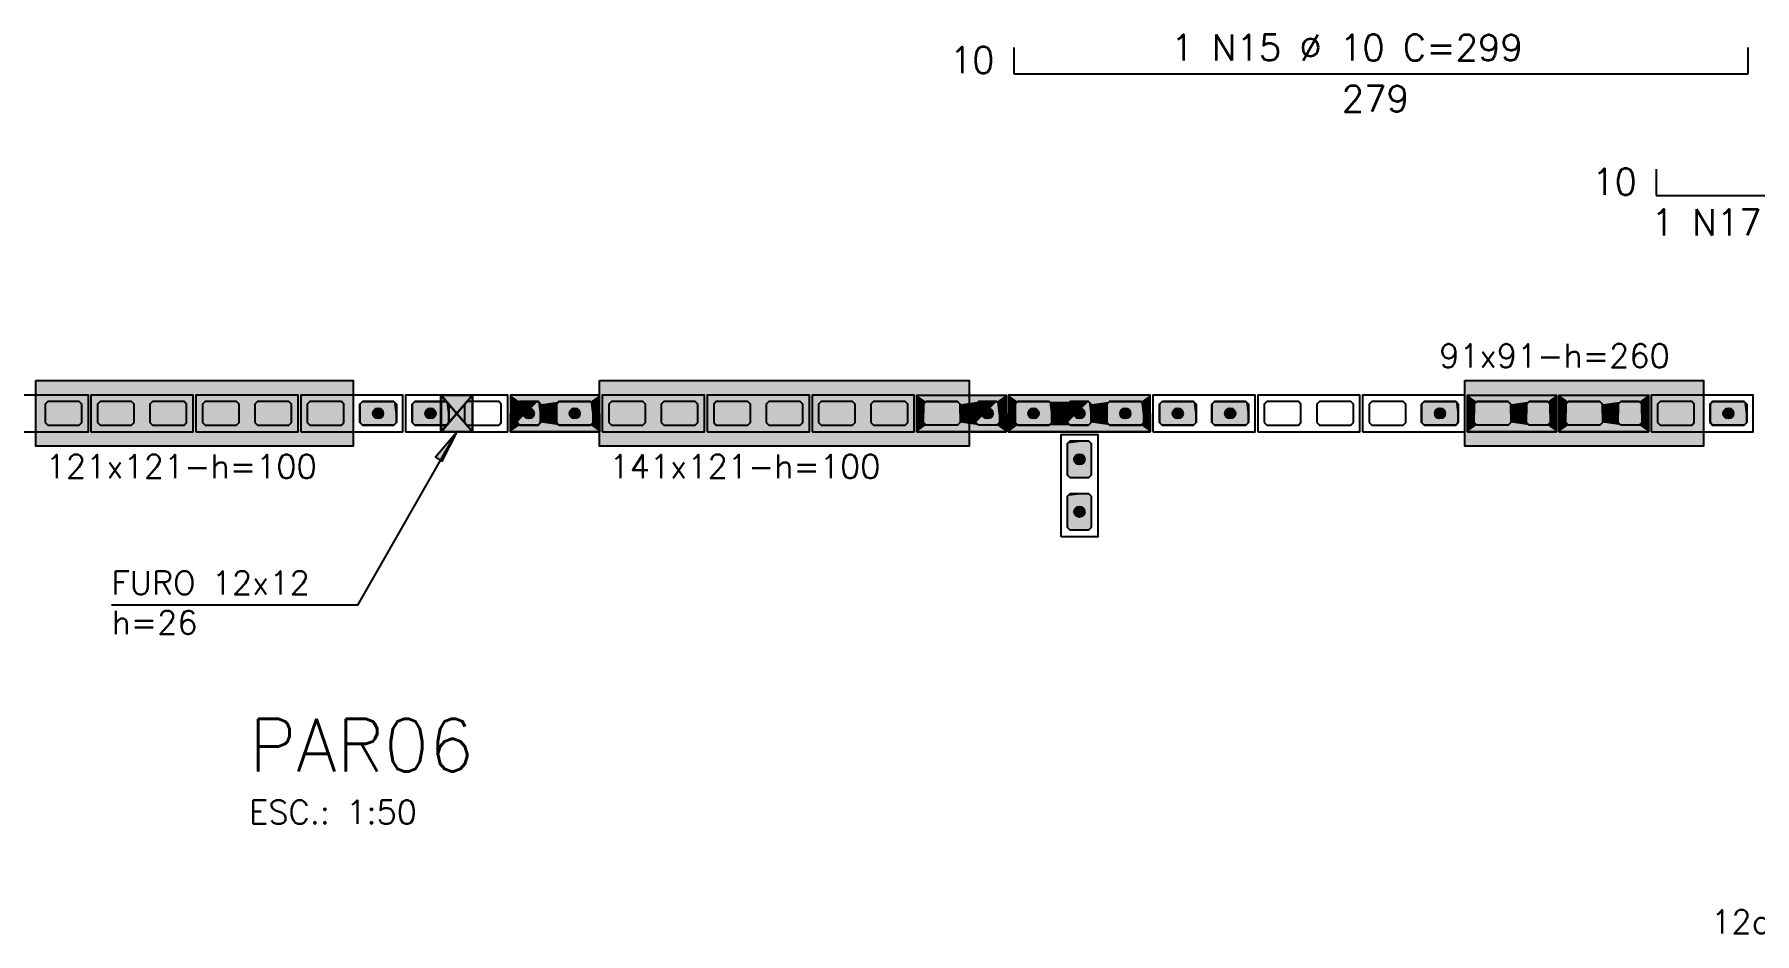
# Model space of a CAD drawing. Extents: x -2 to 121, y -2 to 61.
# Drawn here: x 31.19 to 44.31, y 36.16 to 43.02 of the extents above; entities that cross this region are included whole.
import ezdxf

# ---------------------------------------------------------------- set-up
doc = ezdxf.new("R2010")
doc.units = 0
doc.header["$MEASUREMENT"] = 0
for name, color, linetype in [('PENA_01', 1, 'CONTINUOUS'), ('PENA_02', 2, 'CONTINUOUS'), ('PENA_03', 3, 'CONTINUOUS'), ('PENA_05', 5, 'CONTINUOUS'), ('PENA_06', 6, 'CONTINUOUS'), ('PENA_09', 254, 'CONTINUOUS'), ('PENA_11', 252, 'CONTINUOUS'), ('PENA_19', 240, 'CONTINUOUS'), ('PENA_21', 100, 'CONTINUOUS'), ('PENA_23', 50, 'CONTINUOUS')]:
    doc.layers.add(name, color=color, linetype=linetype)
doc.styles.get("Standard").update_dxf_attribs({"font": 'ROMANS.SHX'})

msp = doc.modelspace()

# ---------------------------------------------------------------- linework, layer by layer
at = {"layer": 'PENA_01', "linetype": 'Continuous'}
for points in [[(31.273315, 40.058164), (31.293315, 40.038164), (31.533315, 40.038164), (31.553315, 40.058164), (31.553315, 40.198164), (31.533315, 40.218164), (31.293315, 40.218164), (31.273315, 40.198164), (31.273315, 40.058164)], [(31.673315, 40.058164), (31.693315, 40.038164), (31.933315, 40.038164), (31.953315, 40.058164), (31.953315, 40.198164), (31.933315, 40.218164), (31.693315, 40.218164), (31.673315, 40.198164), (31.673315, 40.058164)], [(32.073315, 40.058164), (32.093315, 40.038164), (32.333315, 40.038164), (32.353315, 40.058164), (32.353315, 40.198164), (32.333315, 40.218164), (32.093315, 40.218164), (32.073315, 40.198164), (32.073315, 40.058164)], [(32.473315, 40.058164), (32.493315, 40.038164), (32.733315, 40.038164), (32.753315, 40.058164), (32.753315, 40.198164), (32.733315, 40.218164), (32.493315, 40.218164), (32.473315, 40.198164), (32.473315, 40.058164)], [(32.873315, 40.058164), (32.893315, 40.038164), (33.133315, 40.038164), (33.153315, 40.058164), (33.153315, 40.198164), (33.133315, 40.218164), (32.893315, 40.218164), (32.873315, 40.198164), (32.873315, 40.058164)], [(33.273315, 40.058164), (33.293315, 40.038164), (33.533315, 40.038164), (33.553315, 40.058164), (33.553315, 40.198164), (33.533315, 40.218164), (33.293315, 40.218164), (33.273315, 40.198164), (33.273315, 40.058164)], [(33.673315, 40.058164), (33.693315, 40.038164), (33.933315, 40.038164), (33.953315, 40.058164), (33.953315, 40.198164), (33.933315, 40.218164), (33.693315, 40.218164), (33.673315, 40.198164), (33.673315, 40.058164)], [(34.073315, 40.058164), (34.093315, 40.038164), (34.333315, 40.038164), (34.353315, 40.058164), (34.353315, 40.198164), (34.333315, 40.218164), (34.093315, 40.218164), (34.073315, 40.198164), (34.073315, 40.058164)], [(34.473315, 40.058164), (34.493315, 40.038164), (34.733315, 40.038164), (34.753315, 40.058164), (34.753315, 40.198164), (34.733315, 40.218164), (34.493315, 40.218164), (34.473315, 40.198164), (34.473315, 40.058164)], [(34.893315, 40.038164), (35.033315, 40.038164), (35.053315, 40.058164), (35.053315, 40.198164), (35.033315, 40.218164), (34.893315, 40.218164), (34.873315, 40.198164), (34.873315, 40.058164), (34.893315, 40.038164)], [(35.193315, 40.038164), (35.433315, 40.038164), (35.453315, 40.058164), (35.453315, 40.198164), (35.433315, 40.218164), (35.193315, 40.218164), (35.173315, 40.198164), (35.173315, 40.058164), (35.193315, 40.038164)], [(35.573315, 40.058164), (35.593315, 40.038164), (35.833315, 40.038164), (35.853315, 40.058164), (35.853315, 40.198164), (35.833315, 40.218164), (35.593315, 40.218164), (35.573315, 40.198164), (35.573315, 40.058164)], [(35.973315, 40.058164), (35.993315, 40.038164), (36.233315, 40.038164), (36.253315, 40.058164), (36.253315, 40.198164), (36.233315, 40.218164), (35.993315, 40.218164), (35.973315, 40.198164), (35.973315, 40.058164)], [(36.373315, 40.058164), (36.393315, 40.038164), (36.633315, 40.038164), (36.653315, 40.058164), (36.653315, 40.198164), (36.633315, 40.218164), (36.393315, 40.218164), (36.373315, 40.198164), (36.373315, 40.058164)], [(36.773315, 40.058164), (36.793315, 40.038164), (37.033315, 40.038164), (37.053315, 40.058164), (37.053315, 40.198164), (37.033315, 40.218164), (36.793315, 40.218164), (36.773315, 40.198164), (36.773315, 40.058164)], [(37.173315, 40.058164), (37.193315, 40.038164), (37.433315, 40.038164), (37.453315, 40.058164), (37.453315, 40.198164), (37.433315, 40.218164), (37.193315, 40.218164), (37.173315, 40.198164), (37.173315, 40.058164)], [(37.573315, 40.058164), (37.593315, 40.038164), (37.833315, 40.038164), (37.853315, 40.058164), (37.853315, 40.198164), (37.833315, 40.218164), (37.593315, 40.218164), (37.573315, 40.198164), (37.573315, 40.058164)], [(38.233315, 40.038164), (37.993315, 40.038164), (37.973315, 40.058164), (37.973315, 40.198164), (37.993315, 40.218164), (38.233315, 40.218164), (38.253315, 40.198164), (38.253315, 40.058164), (38.233315, 40.038164)], [(38.533315, 40.038164), (38.393315, 40.038164), (38.373315, 40.058164), (38.373315, 40.198164), (38.393315, 40.218164), (38.533315, 40.218164), (38.553315, 40.198164), (38.553315, 40.058164), (38.533315, 40.038164)], [(38.673315, 40.058164), (38.693315, 40.038164), (38.933315, 40.038164), (38.953315, 40.058164), (38.953315, 40.198164), (38.933315, 40.218164), (38.693315, 40.218164), (38.673315, 40.198164), (38.673315, 40.058164)], [(39.073315, 40.058164), (39.093315, 40.038164), (39.233315, 40.038164), (39.253315, 40.058164), (39.253315, 40.198164), (39.233315, 40.218164), (39.093315, 40.218164), (39.073315, 40.198164), (39.073315, 40.058164)], [(39.373315, 40.058164), (39.393315, 40.038164), (39.633315, 40.038164), (39.653315, 40.058164), (39.653315, 40.198164), (39.633315, 40.218164), (39.393315, 40.218164), (39.373315, 40.198164), (39.373315, 40.058164)], [(39.773315, 40.058164), (39.793315, 40.038164), (40.033315, 40.038164), (40.053315, 40.058164), (40.053315, 40.198164), (40.033315, 40.218164), (39.793315, 40.218164), (39.773315, 40.198164), (39.773315, 40.058164)], [(40.173315, 40.058164), (40.193315, 40.038164), (40.433315, 40.038164), (40.453315, 40.058164), (40.453315, 40.198164), (40.433315, 40.218164), (40.193315, 40.218164), (40.173315, 40.198164), (40.173315, 40.058164)], [(40.573315, 40.058164), (40.593315, 40.038164), (40.833315, 40.038164), (40.853315, 40.058164), (40.853315, 40.198164), (40.833315, 40.218164), (40.593315, 40.218164), (40.573315, 40.198164), (40.573315, 40.058164)], [(40.973315, 40.058164), (40.993315, 40.038164), (41.233315, 40.038164), (41.253315, 40.058164), (41.253315, 40.198164), (41.233315, 40.218164), (40.993315, 40.218164), (40.973315, 40.198164), (40.973315, 40.058164)], [(41.373315, 40.058164), (41.393315, 40.038164), (41.633315, 40.038164), (41.653315, 40.058164), (41.653315, 40.198164), (41.633315, 40.218164), (41.393315, 40.218164), (41.373315, 40.198164), (41.373315, 40.058164)], [(41.773315, 40.058164), (41.793315, 40.038164), (42.033315, 40.038164), (42.053315, 40.058164), (42.053315, 40.198164), (42.033315, 40.218164), (41.793315, 40.218164), (41.773315, 40.198164), (41.773315, 40.058164)], [(42.433315, 40.038164), (42.193315, 40.038164), (42.173315, 40.058164), (42.173315, 40.198164), (42.193315, 40.218164), (42.433315, 40.218164), (42.453315, 40.198164), (42.453315, 40.058164), (42.433315, 40.038164)], [(42.733315, 40.038164), (42.593315, 40.038164), (42.573315, 40.058164), (42.573315, 40.198164), (42.593315, 40.218164), (42.733315, 40.218164), (42.753315, 40.198164), (42.753315, 40.058164), (42.733315, 40.038164)], [(43.133315, 40.038164), (42.893315, 40.038164), (42.873315, 40.058164), (42.873315, 40.198164), (42.893315, 40.218164), (43.133315, 40.218164), (43.153315, 40.198164), (43.153315, 40.058164), (43.133315, 40.038164)], [(43.433315, 40.038164), (43.293315, 40.038164), (43.273315, 40.058164), (43.273315, 40.198164), (43.293315, 40.218164), (43.433315, 40.218164), (43.453315, 40.198164), (43.453315, 40.058164), (43.433315, 40.038164)], [(43.573315, 40.058164), (43.593315, 40.038164), (43.833315, 40.038164), (43.853315, 40.058164), (43.853315, 40.198164), (43.833315, 40.218164), (43.593315, 40.218164), (43.573315, 40.198164), (43.573315, 40.058164)], [(43.973315, 40.058164), (43.993315, 40.038164), (44.233315, 40.038164), (44.253315, 40.058164), (44.253315, 40.198164), (44.233315, 40.218164), (43.993315, 40.218164), (43.973315, 40.198164), (43.973315, 40.058164)], [(39.093315, 39.638164), (39.073315, 39.658164), (39.073315, 39.898164), (39.093315, 39.918164), (39.233315, 39.918164), (39.253315, 39.898164), (39.253315, 39.658164), (39.233315, 39.638164), (39.093315, 39.638164)], [(39.093315, 39.238164), (39.073315, 39.258164), (39.073315, 39.498164), (39.093315, 39.518164), (39.233315, 39.518164), (39.253315, 39.498164), (39.253315, 39.258164), (39.233315, 39.238164), (39.093315, 39.238164)]]:
    msp.add_lwpolyline(points, dxfattribs=at)
at = {"layer": 'PENA_02', "linetype": 'Continuous'}
for p, q in [((39.703315, 40.268164), (38.623315, 40.268164)), ((38.623315, 40.268164), (38.623315, 39.988164)), ((39.703315, 39.988164), (39.703315, 40.268164)), ((38.623315, 39.988164), (39.703315, 39.988164))]:
    msp.add_line(p, q, dxfattribs=at)
for points in [[(30.823315, 39.988164), (31.603315, 39.988164), (31.603315, 40.268164), (30.823315, 40.268164), (30.823315, 39.988164)], [(31.623315, 39.988164), (32.403315, 39.988164), (32.403315, 40.268164), (31.623315, 40.268164), (31.623315, 39.988164)], [(32.423315, 39.988164), (33.203315, 39.988164), (33.203315, 40.268164), (32.423315, 40.268164), (32.423315, 39.988164)], [(33.223315, 39.988164), (34.003315, 39.988164), (34.003315, 40.268164), (33.223315, 40.268164), (33.223315, 39.988164)], [(34.023315, 39.988164), (34.803315, 39.988164), (34.803315, 40.268164), (34.023315, 40.268164), (34.023315, 39.988164)], [(34.823315, 39.988164), (35.503315, 39.988164), (35.503315, 40.268164), (34.823315, 40.268164), (34.823315, 39.988164)], [(35.523315, 39.988164), (36.303315, 39.988164), (36.303315, 40.268164), (35.523315, 40.268164), (35.523315, 39.988164)], [(36.323315, 39.988164), (37.103315, 39.988164), (37.103315, 40.268164), (36.323315, 40.268164), (36.323315, 39.988164)], [(37.123315, 39.988164), (37.903315, 39.988164), (37.903315, 40.268164), (37.123315, 40.268164), (37.123315, 39.988164)], [(38.603315, 39.988164), (37.923315, 39.988164), (37.923315, 40.268164), (38.603315, 40.268164), (38.603315, 39.988164)], [(39.723315, 39.988164), (40.503315, 39.988164), (40.503315, 40.268164), (39.723315, 40.268164), (39.723315, 39.988164)], [(40.523315, 39.988164), (41.303315, 39.988164), (41.303315, 40.268164), (40.523315, 40.268164), (40.523315, 39.988164)], [(41.323315, 39.988164), (42.103315, 39.988164), (42.103315, 40.268164), (41.323315, 40.268164), (41.323315, 39.988164)], [(42.803315, 39.988164), (42.123315, 39.988164), (42.123315, 40.268164), (42.803315, 40.268164), (42.803315, 39.988164)], [(43.503315, 39.988164), (42.823315, 39.988164), (42.823315, 40.268164), (43.503315, 40.268164), (43.503315, 39.988164)], [(43.523315, 39.988164), (44.303315, 39.988164), (44.303315, 40.268164), (43.523315, 40.268164), (43.523315, 39.988164)], [(39.023315, 39.188164), (39.023315, 39.968164), (39.303315, 39.968164), (39.303315, 39.188164), (39.023315, 39.188164)]]:
    msp.add_lwpolyline(points, dxfattribs=at)
at = {"layer": 'PENA_03', "linetype": 'Continuous'}
for p, q in [((34.292719, 40.268164), (34.532719, 39.988164)), ((34.532719, 40.268164), (34.292719, 39.988162)), ((34.533358, 40.268164), (34.293358, 39.988164)), ((34.533359, 39.987393), (34.293358, 40.268164)), ((34.293358, 40.268164), (34.533358, 39.988163)), ((34.533358, 40.268164), (34.293358, 39.988161)), ((33.660005, 38.665563), (34.413418, 39.987463)), ((33.660005, 38.665563), (31.780617, 38.665563))]:
    msp.add_line(p, q, dxfattribs=at)
for points in [[(33.953315, 40.058164), (33.933315, 40.038164), (33.693315, 40.038164), (33.673315, 40.058164), (33.673315, 40.198164), (33.693315, 40.218164), (33.933315, 40.218164), (33.953315, 40.198164), (33.953315, 40.058164)], [(34.353315, 40.058164), (34.333315, 40.038164), (34.093315, 40.038164), (34.073315, 40.058164), (34.073315, 40.198164), (34.093315, 40.218164), (34.333315, 40.218164), (34.353315, 40.198164), (34.353315, 40.058164)], [(34.292719, 40.268164), (34.532719, 40.268164), (34.532719, 39.988164), (34.292719, 39.988162), (34.292719, 40.268164)], [(34.293358, 40.268164), (34.533358, 40.268164), (34.533359, 39.987393), (34.293359, 39.987393), (34.293358, 40.268164)], [(34.293358, 40.268164), (34.533358, 40.268164), (34.533358, 39.988163), (34.293358, 39.988161), (34.293358, 40.268164)], [(35.033315, 40.218164), (35.053315, 40.198164), (35.053315, 40.058164), (35.033315, 40.038164), (34.893315, 40.038164), (34.873315, 40.058164), (34.873315, 40.198164), (34.893315, 40.218164), (35.033315, 40.218164)], [(35.453315, 40.058164), (35.433315, 40.038164), (35.193315, 40.038164), (35.173315, 40.058164), (35.173315, 40.198164), (35.193315, 40.218164), (35.433315, 40.218164), (35.453315, 40.198164), (35.453315, 40.058164)], [(38.533315, 40.218164), (38.553315, 40.198164), (38.553315, 40.058164), (38.533315, 40.038164), (38.393315, 40.038164), (38.373315, 40.058164), (38.373315, 40.198164), (38.393315, 40.218164), (38.533315, 40.218164)], [(38.953315, 40.058164), (38.933315, 40.038164), (38.693315, 40.038164), (38.673315, 40.058164), (38.673315, 40.198164), (38.693315, 40.218164), (38.933315, 40.218164), (38.953315, 40.198164), (38.953315, 40.058164)], [(39.233315, 40.218164), (39.253315, 40.198164), (39.253315, 40.058164), (39.233315, 40.038164), (39.093315, 40.038164), (39.073315, 40.058164), (39.073315, 40.198164), (39.093315, 40.218164), (39.233315, 40.218164)], [(39.653315, 40.058164), (39.633315, 40.038164), (39.393315, 40.038164), (39.373315, 40.058164), (39.373315, 40.198164), (39.393315, 40.218164), (39.633315, 40.218164), (39.653315, 40.198164), (39.653315, 40.058164)], [(40.053315, 40.058164), (40.033315, 40.038164), (39.793315, 40.038164), (39.773315, 40.058164), (39.773315, 40.198164), (39.793315, 40.218164), (40.033315, 40.218164), (40.053315, 40.198164), (40.053315, 40.058164)], [(40.453315, 40.058164), (40.433315, 40.038164), (40.193315, 40.038164), (40.173315, 40.058164), (40.173315, 40.198164), (40.193315, 40.218164), (40.433315, 40.218164), (40.453315, 40.198164), (40.453315, 40.058164)], [(42.053315, 40.058164), (42.033315, 40.038164), (41.793315, 40.038164), (41.773315, 40.058164), (41.773315, 40.198164), (41.793315, 40.218164), (42.033315, 40.218164), (42.053315, 40.198164), (42.053315, 40.058164)], [(44.253315, 40.058164), (44.233315, 40.038164), (43.993315, 40.038164), (43.973315, 40.058164), (43.973315, 40.198164), (43.993315, 40.218164), (44.233315, 40.218164), (44.253315, 40.198164), (44.253315, 40.058164)], [(34.413418, 39.987463), (34.298754, 39.763403), (34.250255, 39.795816), (34.413418, 39.987463)], [(39.233315, 39.918164), (39.253315, 39.898164), (39.253315, 39.658164), (39.233315, 39.638164), (39.093315, 39.638164), (39.073315, 39.658164), (39.073315, 39.898164), (39.093315, 39.918164), (39.233315, 39.918164)], [(39.233315, 39.518164), (39.253315, 39.498164), (39.253315, 39.258164), (39.233315, 39.238164), (39.093315, 39.238164), (39.073315, 39.258164), (39.073315, 39.498164), (39.093315, 39.518164), (39.233315, 39.518164)]]:
    msp.add_lwpolyline(points, dxfattribs=at)
for centre in [(33.813315, 40.128164), (34.213315, 40.128164), (34.963315, 40.128164), (35.313315, 40.128164), (38.463315, 40.128164), (38.813315, 40.128164), (39.163315, 40.128164), (39.513315, 40.128164), (39.913315, 40.128164), (40.313315, 40.128164), (41.913315, 40.128164), (44.113315, 40.128164), (39.163315, 39.778164), (39.163315, 39.378164)]:
    msp.add_circle(centre, 0.04, dxfattribs=at)
for points in [[(33.853315, 40.128164), (33.793315, 40.162805), (33.775728, 40.141845)], [(33.853315, 40.128164), (33.820261, 40.167556), (33.793315, 40.162805)], [(33.853315, 40.128164), (33.843957, 40.153876), (33.820261, 40.167556)], [(34.253315, 40.128164), (34.193315, 40.162805), (34.175728, 40.141845)], [(34.253315, 40.128164), (34.220261, 40.167556), (34.193315, 40.162805)], [(34.253315, 40.128164), (34.243957, 40.153876), (34.220261, 40.167556)], [(35.003315, 40.128164), (34.943315, 40.162805), (34.925728, 40.141845)], [(35.003315, 40.128164), (34.970261, 40.167556), (34.943315, 40.162805)], [(35.003315, 40.128164), (34.993957, 40.153876), (34.970261, 40.167556)], [(35.353315, 40.128164), (35.293315, 40.162805), (35.275728, 40.141845)], [(35.353315, 40.128164), (35.320261, 40.167556), (35.293315, 40.162805)], [(35.353315, 40.128164), (35.343957, 40.153876), (35.320261, 40.167556)], [(38.503315, 40.128164), (38.443315, 40.162805), (38.425728, 40.141845)], [(38.503315, 40.128164), (38.470261, 40.167556), (38.443315, 40.162805)], [(38.503315, 40.128164), (38.493957, 40.153876), (38.470261, 40.167556)], [(38.853315, 40.128164), (38.793315, 40.162805), (38.775728, 40.141845)], [(38.853315, 40.128164), (38.820261, 40.167556), (38.793315, 40.162805)], [(38.853315, 40.128164), (38.843957, 40.153876), (38.820261, 40.167556)], [(39.203315, 40.128164), (39.143315, 40.162805), (39.125728, 40.141845)], [(39.203315, 40.128164), (39.170261, 40.167556), (39.143315, 40.162805)], [(39.203315, 40.128164), (39.193957, 40.153876), (39.170261, 40.167556)], [(39.553315, 40.128164), (39.493315, 40.162805), (39.475728, 40.141845)], [(39.553315, 40.128164), (39.520261, 40.167556), (39.493315, 40.162805)], [(39.553315, 40.128164), (39.543957, 40.153876), (39.520261, 40.167556)], [(39.953315, 40.128164), (39.893315, 40.162805), (39.875728, 40.141845)], [(39.953315, 40.128164), (39.920261, 40.167556), (39.893315, 40.162805)], [(39.953315, 40.128164), (39.943957, 40.153876), (39.920261, 40.167556)], [(40.353315, 40.128164), (40.293315, 40.162805), (40.275728, 40.141845)], [(40.353315, 40.128164), (40.320261, 40.167556), (40.293315, 40.162805)], [(40.353315, 40.128164), (40.343957, 40.153876), (40.320261, 40.167556)], [(41.953315, 40.128164), (41.893315, 40.162805), (41.875728, 40.141845)], [(41.953315, 40.128164), (41.920261, 40.167556), (41.893315, 40.162805)], [(41.953315, 40.128164), (41.943957, 40.153876), (41.920261, 40.167556)], [(44.153315, 40.128164), (44.093315, 40.162805), (44.075728, 40.141845)], [(44.153315, 40.128164), (44.120261, 40.167556), (44.093315, 40.162805)], [(44.153315, 40.128164), (44.143957, 40.153876), (44.120261, 40.167556)], [(33.853315, 40.128164), (33.775728, 40.141845), (33.775728, 40.114483)], [(33.853315, 40.128164), (33.775728, 40.114483), (33.793315, 40.093523)], [(33.853315, 40.128164), (33.793315, 40.093523), (33.820261, 40.088772)], [(33.853315, 40.128164), (33.820261, 40.088772), (33.843957, 40.102453)], [(33.853315, 40.128164), (33.843957, 40.102453), (33.853315, 40.128164)], [(34.253315, 40.128164), (34.175728, 40.141845), (34.175728, 40.114483)], [(34.253315, 40.128164), (34.175728, 40.114483), (34.193315, 40.093523)], [(34.253315, 40.128164), (34.193315, 40.093523), (34.220261, 40.088772)], [(34.253315, 40.128164), (34.220261, 40.088772), (34.243957, 40.102453)], [(34.253315, 40.128164), (34.243957, 40.102453), (34.253315, 40.128164)], [(35.003315, 40.128164), (34.925728, 40.141845), (34.925728, 40.114483)], [(35.003315, 40.128164), (34.925728, 40.114483), (34.943315, 40.093523)], [(35.003315, 40.128164), (34.943315, 40.093523), (34.970261, 40.088772)], [(35.003315, 40.128164), (34.970261, 40.088772), (34.993957, 40.102453)], [(35.003315, 40.128164), (34.993957, 40.102453), (35.003315, 40.128164)], [(35.353315, 40.128164), (35.275728, 40.141845), (35.275728, 40.114483)], [(35.353315, 40.128164), (35.275728, 40.114483), (35.293315, 40.093523)], [(35.353315, 40.128164), (35.293315, 40.093523), (35.320261, 40.088772)], [(35.353315, 40.128164), (35.320261, 40.088772), (35.343957, 40.102453)], [(35.353315, 40.128164), (35.343957, 40.102453), (35.353315, 40.128164)], [(38.503315, 40.128164), (38.425728, 40.141845), (38.425728, 40.114483)], [(38.503315, 40.128164), (38.425728, 40.114483), (38.443315, 40.093523)], [(38.503315, 40.128164), (38.443315, 40.093523), (38.470261, 40.088772)], [(38.503315, 40.128164), (38.470261, 40.088772), (38.493957, 40.102453)], [(38.503315, 40.128164), (38.493957, 40.102453), (38.503315, 40.128164)], [(38.853315, 40.128164), (38.775728, 40.141845), (38.775728, 40.114483)], [(38.853315, 40.128164), (38.775728, 40.114483), (38.793315, 40.093523)], [(38.853315, 40.128164), (38.793315, 40.093523), (38.820261, 40.088772)], [(38.853315, 40.128164), (38.820261, 40.088772), (38.843957, 40.102453)], [(38.853315, 40.128164), (38.843957, 40.102453), (38.853315, 40.128164)], [(39.203315, 40.128164), (39.125728, 40.141845), (39.125728, 40.114483)], [(39.203315, 40.128164), (39.125728, 40.114483), (39.143315, 40.093523)], [(39.203315, 40.128164), (39.143315, 40.093523), (39.170261, 40.088772)], [(39.203315, 40.128164), (39.170261, 40.088772), (39.193957, 40.102453)], [(39.203315, 40.128164), (39.193957, 40.102453), (39.203315, 40.128164)], [(39.553315, 40.128164), (39.475728, 40.141845), (39.475728, 40.114483)], [(39.553315, 40.128164), (39.475728, 40.114483), (39.493315, 40.093523)], [(39.553315, 40.128164), (39.493315, 40.093523), (39.520261, 40.088772)], [(39.553315, 40.128164), (39.520261, 40.088772), (39.543957, 40.102453)], [(39.553315, 40.128164), (39.543957, 40.102453), (39.553315, 40.128164)], [(39.953315, 40.128164), (39.875728, 40.141845), (39.875728, 40.114483)], [(39.953315, 40.128164), (39.875728, 40.114483), (39.893315, 40.093523)], [(39.953315, 40.128164), (39.893315, 40.093523), (39.920261, 40.088772)], [(39.953315, 40.128164), (39.920261, 40.088772), (39.943957, 40.102453)], [(39.953315, 40.128164), (39.943957, 40.102453), (39.953315, 40.128164)], [(40.353315, 40.128164), (40.275728, 40.141845), (40.275728, 40.114483)], [(40.353315, 40.128164), (40.275728, 40.114483), (40.293315, 40.093523)], [(40.353315, 40.128164), (40.293315, 40.093523), (40.320261, 40.088772)], [(40.353315, 40.128164), (40.320261, 40.088772), (40.343957, 40.102453)], [(40.353315, 40.128164), (40.343957, 40.102453), (40.353315, 40.128164)], [(41.953315, 40.128164), (41.875728, 40.141845), (41.875728, 40.114483)], [(41.953315, 40.128164), (41.875728, 40.114483), (41.893315, 40.093523)], [(41.953315, 40.128164), (41.893315, 40.093523), (41.920261, 40.088772)], [(41.953315, 40.128164), (41.920261, 40.088772), (41.943957, 40.102453)], [(41.953315, 40.128164), (41.943957, 40.102453), (41.953315, 40.128164)], [(44.153315, 40.128164), (44.075728, 40.141845), (44.075728, 40.114483)], [(44.153315, 40.128164), (44.075728, 40.114483), (44.093315, 40.093523)], [(44.153315, 40.128164), (44.093315, 40.093523), (44.120261, 40.088772)], [(44.153315, 40.128164), (44.120261, 40.088772), (44.143957, 40.102453)], [(44.153315, 40.128164), (44.143957, 40.102453), (44.153315, 40.128164)], [(34.413418, 39.987463), (34.298754, 39.763403), (34.250255, 39.795816)], [(34.413418, 39.987463), (34.250255, 39.795816), (34.413418, 39.987463)], [(39.203315, 39.778164), (39.143315, 39.812805), (39.125728, 39.791845)], [(39.203315, 39.778164), (39.125728, 39.791845), (39.125728, 39.764483)], [(39.203315, 39.778164), (39.125728, 39.764483), (39.143315, 39.743523)], [(39.203315, 39.778164), (39.170261, 39.817556), (39.143315, 39.812805)], [(39.203315, 39.778164), (39.143315, 39.743523), (39.170261, 39.738772)], [(39.203315, 39.778164), (39.193957, 39.803876), (39.170261, 39.817556)], [(39.203315, 39.778164), (39.170261, 39.738772), (39.193957, 39.752453)], [(39.203315, 39.778164), (39.193957, 39.752453), (39.203315, 39.778164)], [(39.203315, 39.378164), (39.143315, 39.412805), (39.125728, 39.391845)], [(39.203315, 39.378164), (39.125728, 39.391845), (39.125728, 39.364483)], [(39.203315, 39.378164), (39.125728, 39.364483), (39.143315, 39.343523)], [(39.203315, 39.378164), (39.170261, 39.417556), (39.143315, 39.412805)], [(39.203315, 39.378164), (39.143315, 39.343523), (39.170261, 39.338772)], [(39.203315, 39.378164), (39.193957, 39.403876), (39.170261, 39.417556)], [(39.203315, 39.378164), (39.170261, 39.338772), (39.193957, 39.352453)], [(39.203315, 39.378164), (39.193957, 39.352453), (39.203315, 39.378164)]]:
    msp.add_solid(points, dxfattribs=at)
at = {"layer": 'PENA_05', "linetype": 'Continuous'}
for p, q in [((38.663315, 42.917663), (38.663315, 42.717663)), ((44.263315, 42.717663), (44.263315, 42.917663)), ((38.663315, 42.717663), (44.263315, 42.717663)), ((43.563315, 41.989952), (43.563315, 41.789952)), ((43.563315, 41.789952), (46.663315, 41.789952))]:
    msp.add_line(p, q, dxfattribs=at)
at = {"layer": 'PENA_09', "linetype": 'Continuous'}
for points in [[(34.413193, 40.127972), (34.533358, 40.268164), (34.293358, 40.268164), (34.413193, 40.127972)], [(34.293359, 39.988165), (34.413193, 40.127972), (34.293358, 40.268164), (34.293359, 39.988165)], [(34.533359, 39.987393), (34.533358, 40.268164), (34.413193, 40.127972), (34.533359, 39.987393)], [(34.413193, 40.127972), (34.293359, 39.988165), (34.293359, 39.987393), (34.533359, 39.987393), (34.413193, 40.127972)]]:
    msp.add_lwpolyline(points, dxfattribs=at)
for points in [[(34.413193, 40.127972), (34.533358, 40.268164), (34.293358, 40.268164)], [(34.413193, 40.127972), (34.293358, 40.268164), (34.413193, 40.127972)], [(34.293359, 39.988165), (34.413193, 40.127972), (34.293358, 40.268164)], [(34.293359, 39.988165), (34.293358, 40.268164), (34.293359, 39.988165)], [(34.533359, 39.987393), (34.533358, 40.268164), (34.413193, 40.127972)], [(34.413193, 40.127972), (34.293359, 39.988165), (34.293359, 39.988165)], [(34.413193, 40.127972), (34.293359, 39.988165), (34.533359, 39.987393)], [(34.533359, 39.987393), (34.413193, 40.127972), (34.533359, 39.987393)], [(34.413193, 40.127972), (34.533359, 39.987393), (34.413193, 40.127972)]]:
    msp.add_solid(points, dxfattribs=at)
at = {"layer": 'PENA_11', "linetype": 'Continuous'}
for points in [[(33.953315, 40.058164), (33.673315, 40.198164), (33.693315, 40.218164)], [(33.953315, 40.058164), (33.673315, 40.058164), (33.673315, 40.198164)], [(33.953315, 40.058164), (33.693315, 40.218164), (33.933315, 40.218164)], [(33.953315, 40.058164), (33.933315, 40.218164), (33.953315, 40.198164)], [(33.953315, 40.058164), (33.953315, 40.198164), (33.953315, 40.058164)], [(34.353315, 40.058164), (34.073315, 40.198164), (34.093315, 40.218164)], [(34.353315, 40.058164), (34.073315, 40.058164), (34.073315, 40.198164)], [(34.353315, 40.058164), (34.093315, 40.218164), (34.333315, 40.218164)], [(34.353315, 40.058164), (34.333315, 40.218164), (34.353315, 40.198164)], [(34.353315, 40.058164), (34.353315, 40.198164), (34.353315, 40.058164)], [(35.033315, 40.218164), (34.893315, 40.038164), (34.873315, 40.058164)], [(35.033315, 40.218164), (34.873315, 40.058164), (34.873315, 40.198164)], [(35.033315, 40.218164), (34.873315, 40.198164), (34.893315, 40.218164)], [(35.033315, 40.218164), (35.033315, 40.038164), (34.893315, 40.038164)], [(35.033315, 40.218164), (34.893315, 40.218164), (35.033315, 40.218164)], [(35.033315, 40.218164), (35.053315, 40.198164), (35.053315, 40.058164)], [(35.033315, 40.218164), (35.053315, 40.058164), (35.033315, 40.038164)], [(35.453315, 40.058164), (35.173315, 40.198164), (35.193315, 40.218164)], [(35.453315, 40.058164), (35.173315, 40.058164), (35.173315, 40.198164)], [(35.453315, 40.058164), (35.193315, 40.218164), (35.433315, 40.218164)], [(35.453315, 40.058164), (35.433315, 40.218164), (35.453315, 40.198164)], [(35.453315, 40.058164), (35.453315, 40.198164), (35.453315, 40.058164)], [(38.533315, 40.218164), (38.393315, 40.038164), (38.373315, 40.058164)], [(38.533315, 40.218164), (38.373315, 40.058164), (38.373315, 40.198164)], [(38.533315, 40.218164), (38.373315, 40.198164), (38.393315, 40.218164)], [(38.533315, 40.218164), (38.533315, 40.038164), (38.393315, 40.038164)], [(38.533315, 40.218164), (38.393315, 40.218164), (38.533315, 40.218164)], [(38.533315, 40.218164), (38.553315, 40.198164), (38.553315, 40.058164)], [(38.533315, 40.218164), (38.553315, 40.058164), (38.533315, 40.038164)], [(38.953315, 40.058164), (38.673315, 40.198164), (38.693315, 40.218164)], [(38.953315, 40.058164), (38.673315, 40.058164), (38.673315, 40.198164)], [(38.953315, 40.058164), (38.693315, 40.218164), (38.933315, 40.218164)], [(38.953315, 40.058164), (38.933315, 40.218164), (38.953315, 40.198164)], [(38.953315, 40.058164), (38.953315, 40.198164), (38.953315, 40.058164)], [(39.233315, 40.218164), (39.093315, 40.038164), (39.073315, 40.058164)], [(39.233315, 40.218164), (39.073315, 40.058164), (39.073315, 40.198164)], [(39.233315, 40.218164), (39.073315, 40.198164), (39.093315, 40.218164)], [(39.233315, 40.218164), (39.233315, 40.038164), (39.093315, 40.038164)], [(39.233315, 40.218164), (39.093315, 40.218164), (39.233315, 40.218164)], [(39.233315, 40.218164), (39.253315, 40.198164), (39.253315, 40.058164)], [(39.233315, 40.218164), (39.253315, 40.058164), (39.233315, 40.038164)], [(39.653315, 40.058164), (39.373315, 40.198164), (39.393315, 40.218164)], [(39.653315, 40.058164), (39.373315, 40.058164), (39.373315, 40.198164)], [(39.653315, 40.058164), (39.393315, 40.218164), (39.633315, 40.218164)], [(39.653315, 40.058164), (39.633315, 40.218164), (39.653315, 40.198164)], [(39.653315, 40.058164), (39.653315, 40.198164), (39.653315, 40.058164)], [(40.053315, 40.058164), (39.773315, 40.198164), (39.793315, 40.218164)], [(40.053315, 40.058164), (39.773315, 40.058164), (39.773315, 40.198164)], [(40.053315, 40.058164), (39.793315, 40.218164), (40.033315, 40.218164)], [(40.053315, 40.058164), (40.033315, 40.218164), (40.053315, 40.198164)], [(40.053315, 40.058164), (40.053315, 40.198164), (40.053315, 40.058164)], [(40.453315, 40.058164), (40.173315, 40.198164), (40.193315, 40.218164)], [(40.453315, 40.058164), (40.173315, 40.058164), (40.173315, 40.198164)], [(40.453315, 40.058164), (40.193315, 40.218164), (40.433315, 40.218164)], [(40.453315, 40.058164), (40.433315, 40.218164), (40.453315, 40.198164)], [(40.453315, 40.058164), (40.453315, 40.198164), (40.453315, 40.058164)], [(42.053315, 40.058164), (41.773315, 40.198164), (41.793315, 40.218164)], [(42.053315, 40.058164), (41.773315, 40.058164), (41.773315, 40.198164)], [(42.053315, 40.058164), (41.793315, 40.218164), (42.033315, 40.218164)], [(42.053315, 40.058164), (42.033315, 40.218164), (42.053315, 40.198164)], [(42.053315, 40.058164), (42.053315, 40.198164), (42.053315, 40.058164)], [(44.253315, 40.058164), (43.973315, 40.198164), (43.993315, 40.218164)], [(44.253315, 40.058164), (43.973315, 40.058164), (43.973315, 40.198164)], [(44.253315, 40.058164), (43.993315, 40.218164), (44.233315, 40.218164)], [(44.253315, 40.058164), (44.233315, 40.218164), (44.253315, 40.198164)], [(44.253315, 40.058164), (44.253315, 40.198164), (44.253315, 40.058164)], [(33.953315, 40.058164), (33.693315, 40.038164), (33.673315, 40.058164)], [(33.953315, 40.058164), (33.933315, 40.038164), (33.693315, 40.038164)], [(34.353315, 40.058164), (34.093315, 40.038164), (34.073315, 40.058164)], [(34.353315, 40.058164), (34.333315, 40.038164), (34.093315, 40.038164)], [(35.453315, 40.058164), (35.193315, 40.038164), (35.173315, 40.058164)], [(35.453315, 40.058164), (35.433315, 40.038164), (35.193315, 40.038164)], [(38.953315, 40.058164), (38.693315, 40.038164), (38.673315, 40.058164)], [(38.953315, 40.058164), (38.933315, 40.038164), (38.693315, 40.038164)], [(39.653315, 40.058164), (39.393315, 40.038164), (39.373315, 40.058164)], [(39.653315, 40.058164), (39.633315, 40.038164), (39.393315, 40.038164)], [(40.053315, 40.058164), (39.793315, 40.038164), (39.773315, 40.058164)], [(40.053315, 40.058164), (40.033315, 40.038164), (39.793315, 40.038164)], [(40.453315, 40.058164), (40.193315, 40.038164), (40.173315, 40.058164)], [(40.453315, 40.058164), (40.433315, 40.038164), (40.193315, 40.038164)], [(42.053315, 40.058164), (41.793315, 40.038164), (41.773315, 40.058164)], [(42.053315, 40.058164), (42.033315, 40.038164), (41.793315, 40.038164)], [(44.253315, 40.058164), (43.993315, 40.038164), (43.973315, 40.058164)], [(44.253315, 40.058164), (44.233315, 40.038164), (43.993315, 40.038164)], [(39.233315, 39.918164), (39.093315, 39.638164), (39.073315, 39.658164)], [(39.233315, 39.918164), (39.073315, 39.658164), (39.073315, 39.898164)], [(39.233315, 39.918164), (39.073315, 39.898164), (39.093315, 39.918164)], [(39.233315, 39.918164), (39.233315, 39.638164), (39.093315, 39.638164)], [(39.233315, 39.918164), (39.093315, 39.918164), (39.233315, 39.918164)], [(39.233315, 39.918164), (39.253315, 39.898164), (39.253315, 39.658164)], [(39.233315, 39.918164), (39.253315, 39.658164), (39.233315, 39.638164)], [(39.233315, 39.518164), (39.093315, 39.238164), (39.073315, 39.258164)], [(39.233315, 39.518164), (39.073315, 39.258164), (39.073315, 39.498164)], [(39.233315, 39.518164), (39.073315, 39.498164), (39.093315, 39.518164)], [(39.233315, 39.518164), (39.233315, 39.238164), (39.093315, 39.238164)], [(39.233315, 39.518164), (39.093315, 39.518164), (39.233315, 39.518164)], [(39.233315, 39.518164), (39.253315, 39.498164), (39.253315, 39.258164)], [(39.233315, 39.518164), (39.253315, 39.258164), (39.233315, 39.238164)]]:
    msp.add_solid(points, dxfattribs=at)
at = {"layer": 'PENA_19', "linetype": 'Continuous'}
for points in [[(38.623315, 40.128164), (38.673315, 40.128164), (38.673315, 40.198164), (38.693315, 40.218164), (38.933315, 40.218164), (38.953315, 40.198164), (38.953315, 40.128164), (39.073315, 40.128164), (39.073315, 40.198164), (39.093315, 40.218164), (39.233315, 40.218164), (39.253315, 40.198164), (39.253315, 40.128164), (39.373315, 40.128164), (39.373315, 40.198164), (39.393315, 40.218164), (39.633315, 40.218164), (39.653315, 40.198164), (39.653315, 40.128164), (39.703315, 40.128164), (39.703315, 40.268164), (38.623315, 40.268164), (38.623315, 40.128164)], [(38.623315, 40.128164), (38.673315, 40.128164), (38.673315, 40.058164), (38.693315, 40.038164), (38.933315, 40.038164), (38.953315, 40.058164), (38.953315, 40.128164), (39.073315, 40.128164), (39.073315, 40.058164), (39.093315, 40.038164), (39.233315, 40.038164), (39.253315, 40.058164), (39.253315, 40.128164), (39.373315, 40.128164), (39.373315, 40.058164), (39.393315, 40.038164), (39.633315, 40.038164), (39.653315, 40.058164), (39.653315, 40.128164), (39.703315, 40.128164), (39.703315, 39.988164), (38.623315, 39.988164), (38.623315, 40.128164)]]:
    msp.add_lwpolyline(points, dxfattribs=at)
for points in [[(39.703315, 40.268164), (38.623315, 40.268164), (38.693315, 40.218164)], [(38.623315, 40.268164), (38.623315, 40.128164), (38.673315, 40.128164)], [(38.623315, 40.268164), (38.673315, 40.128164), (38.673315, 40.198164)], [(38.623315, 40.268164), (38.673315, 40.198164), (38.693315, 40.218164)], [(39.703315, 40.268164), (38.693315, 40.218164), (38.933315, 40.218164)], [(39.703315, 40.268164), (38.933315, 40.218164), (39.093315, 40.218164)], [(38.953315, 40.198164), (39.093315, 40.218164), (38.933315, 40.218164)], [(38.953315, 40.198164), (39.073315, 40.198164), (39.093315, 40.218164)], [(38.953315, 40.198164), (38.953315, 40.128164), (39.073315, 40.128164)], [(38.953315, 40.198164), (39.073315, 40.128164), (39.073315, 40.198164)], [(39.703315, 40.268164), (39.093315, 40.218164), (39.233315, 40.218164)], [(39.703315, 40.268164), (39.233315, 40.218164), (39.253315, 40.198164)], [(39.703315, 40.268164), (39.253315, 40.198164), (39.393315, 40.218164)], [(39.253315, 40.198164), (39.373315, 40.198164), (39.393315, 40.218164)], [(39.253315, 40.198164), (39.253315, 40.128164), (39.373315, 40.128164)], [(39.253315, 40.198164), (39.373315, 40.128164), (39.373315, 40.198164)], [(39.703315, 40.268164), (39.393315, 40.218164), (39.633315, 40.218164)], [(39.703315, 40.268164), (39.633315, 40.218164), (39.653315, 40.198164)], [(39.703315, 40.268164), (39.653315, 40.198164), (39.703315, 40.128164)], [(39.703315, 40.128164), (39.653315, 40.198164), (39.653315, 40.128164)], [(38.623315, 39.988164), (38.623315, 40.128164), (38.673315, 40.128164)], [(38.623315, 39.988164), (38.673315, 40.128164), (38.673315, 40.058164)], [(38.623315, 39.988164), (38.673315, 40.058164), (38.693315, 40.038164)], [(39.703315, 39.988164), (38.623315, 39.988164), (38.693315, 40.038164)], [(39.703315, 39.988164), (38.693315, 40.038164), (38.933315, 40.038164)], [(38.953315, 40.058164), (39.093315, 40.038164), (38.933315, 40.038164)], [(39.703315, 39.988164), (38.933315, 40.038164), (39.093315, 40.038164)], [(38.953315, 40.058164), (38.953315, 40.128164), (39.073315, 40.128164)], [(38.953315, 40.058164), (39.073315, 40.128164), (39.073315, 40.058164)], [(38.953315, 40.058164), (39.073315, 40.058164), (39.093315, 40.038164)], [(39.703315, 39.988164), (39.093315, 40.038164), (39.233315, 40.038164)], [(39.703315, 39.988164), (39.233315, 40.038164), (39.253315, 40.058164)], [(39.253315, 40.058164), (39.253315, 40.128164), (39.373315, 40.128164)], [(39.253315, 40.058164), (39.373315, 40.128164), (39.373315, 40.058164)], [(39.703315, 39.988164), (39.253315, 40.058164), (39.393315, 40.038164)], [(39.253315, 40.058164), (39.373315, 40.058164), (39.393315, 40.038164)], [(39.703315, 39.988164), (39.393315, 40.038164), (39.633315, 40.038164)], [(39.703315, 39.988164), (39.633315, 40.038164), (39.653315, 40.058164)], [(39.703315, 39.988164), (39.653315, 40.058164), (39.703315, 40.128164)], [(39.703315, 40.128164), (39.653315, 40.058164), (39.653315, 40.128164)]]:
    msp.add_solid(points, dxfattribs=at)
at = {"layer": 'PENA_21', "linetype": 'Continuous'}
for points in [[(34.823315, 40.128164), (34.873315, 40.128164), (34.873315, 40.198164), (34.893315, 40.218164), (35.033315, 40.218164), (35.053315, 40.198164), (35.053315, 40.128164), (35.173315, 40.128164), (35.173315, 40.198164), (35.193315, 40.218164), (35.433315, 40.218164), (35.453315, 40.198164), (35.453315, 40.128164), (35.503315, 40.128164), (35.503315, 40.268164), (34.823315, 40.268164), (34.823315, 40.128164)], [(38.603315, 40.128164), (38.553315, 40.128164), (38.553315, 40.198164), (38.533315, 40.218164), (38.393315, 40.218164), (38.373315, 40.198164), (38.373315, 40.128164), (38.253315, 40.128164), (38.253315, 40.198164), (38.233315, 40.218164), (37.993315, 40.218164), (37.973315, 40.198164), (37.973315, 40.128164), (37.923315, 40.128164), (37.923315, 40.268164), (38.603315, 40.268164), (38.603315, 40.128164)], [(42.803315, 40.128164), (42.753315, 40.128164), (42.753315, 40.198164), (42.733315, 40.218164), (42.593315, 40.218164), (42.573315, 40.198164), (42.573315, 40.128164), (42.453315, 40.128164), (42.453315, 40.198164), (42.433315, 40.218164), (42.193315, 40.218164), (42.173315, 40.198164), (42.173315, 40.128164), (42.123315, 40.128164), (42.123315, 40.268164), (42.803315, 40.268164), (42.803315, 40.128164)], [(43.503315, 40.128164), (43.453315, 40.128164), (43.453315, 40.198164), (43.433315, 40.218164), (43.293315, 40.218164), (43.273315, 40.198164), (43.273315, 40.128164), (43.153315, 40.128164), (43.153315, 40.198164), (43.133315, 40.218164), (42.893315, 40.218164), (42.873315, 40.198164), (42.873315, 40.128164), (42.823315, 40.128164), (42.823315, 40.268164), (43.503315, 40.268164), (43.503315, 40.128164)], [(34.823315, 40.128164), (34.873315, 40.128164), (34.873315, 40.058164), (34.893315, 40.038164), (35.033315, 40.038164), (35.053315, 40.058164), (35.053315, 40.128164), (35.173315, 40.128164), (35.173315, 40.058164), (35.193315, 40.038164), (35.433315, 40.038164), (35.453315, 40.058164), (35.453315, 40.128164), (35.503315, 40.128164), (35.503315, 39.988164), (34.823315, 39.988164), (34.823315, 40.128164)], [(38.603315, 40.128164), (38.553315, 40.128164), (38.553315, 40.058164), (38.533315, 40.038164), (38.393315, 40.038164), (38.373315, 40.058164), (38.373315, 40.128164), (38.253315, 40.128164), (38.253315, 40.058164), (38.233315, 40.038164), (37.993315, 40.038164), (37.973315, 40.058164), (37.973315, 40.128164), (37.923315, 40.128164), (37.923315, 39.988164), (38.603315, 39.988164), (38.603315, 40.128164)], [(42.803315, 40.128164), (42.753315, 40.128164), (42.753315, 40.058164), (42.733315, 40.038164), (42.593315, 40.038164), (42.573315, 40.058164), (42.573315, 40.128164), (42.453315, 40.128164), (42.453315, 40.058164), (42.433315, 40.038164), (42.193315, 40.038164), (42.173315, 40.058164), (42.173315, 40.128164), (42.123315, 40.128164), (42.123315, 39.988164), (42.803315, 39.988164), (42.803315, 40.128164)], [(43.503315, 40.128164), (43.453315, 40.128164), (43.453315, 40.058164), (43.433315, 40.038164), (43.293315, 40.038164), (43.273315, 40.058164), (43.273315, 40.128164), (43.153315, 40.128164), (43.153315, 40.058164), (43.133315, 40.038164), (42.893315, 40.038164), (42.873315, 40.058164), (42.873315, 40.128164), (42.823315, 40.128164), (42.823315, 39.988164), (43.503315, 39.988164), (43.503315, 40.128164)]]:
    msp.add_lwpolyline(points, dxfattribs=at)
for points in [[(35.503315, 40.268164), (34.823315, 40.268164), (34.893315, 40.218164)], [(34.823315, 40.268164), (34.823315, 40.128164), (34.873315, 40.128164)], [(34.823315, 40.268164), (34.873315, 40.128164), (34.873315, 40.198164)], [(34.823315, 40.268164), (34.873315, 40.198164), (34.893315, 40.218164)], [(35.503315, 40.268164), (34.893315, 40.218164), (35.033315, 40.218164)], [(35.503315, 40.268164), (35.033315, 40.218164), (35.053315, 40.198164)], [(35.503315, 40.268164), (35.053315, 40.198164), (35.193315, 40.218164)], [(35.053315, 40.198164), (35.173315, 40.198164), (35.193315, 40.218164)], [(35.053315, 40.198164), (35.053315, 40.128164), (35.173315, 40.128164)], [(35.053315, 40.198164), (35.173315, 40.128164), (35.173315, 40.198164)], [(35.503315, 40.268164), (35.193315, 40.218164), (35.433315, 40.218164)], [(35.503315, 40.268164), (35.433315, 40.218164), (35.453315, 40.198164)], [(35.503315, 40.268164), (35.453315, 40.198164), (35.503315, 40.128164)], [(35.503315, 40.128164), (35.453315, 40.198164), (35.453315, 40.128164)], [(38.603315, 40.268164), (37.993315, 40.218164), (37.923315, 40.268164)], [(37.993315, 40.218164), (37.973315, 40.198164), (37.923315, 40.268164)], [(37.923315, 40.268164), (37.973315, 40.198164), (37.923315, 40.128164)], [(37.973315, 40.198164), (37.973315, 40.128164), (37.923315, 40.128164)], [(38.233315, 40.218164), (37.993315, 40.218164), (38.603315, 40.268164)], [(38.253315, 40.198164), (38.233315, 40.218164), (38.603315, 40.268164)], [(38.603315, 40.268164), (38.393315, 40.218164), (38.253315, 40.198164)], [(38.253315, 40.128164), (38.253315, 40.198164), (38.393315, 40.218164)], [(38.253315, 40.128164), (38.393315, 40.218164), (38.373315, 40.198164)], [(38.253315, 40.128164), (38.373315, 40.198164), (38.373315, 40.128164)], [(38.603315, 40.268164), (38.533315, 40.218164), (38.393315, 40.218164)], [(38.603315, 40.268164), (38.553315, 40.198164), (38.533315, 40.218164)], [(38.603315, 40.268164), (38.603315, 40.128164), (38.553315, 40.128164)], [(38.603315, 40.268164), (38.553315, 40.128164), (38.553315, 40.198164)], [(42.803315, 40.268164), (42.193315, 40.218164), (42.123315, 40.268164)], [(42.193315, 40.218164), (42.173315, 40.198164), (42.123315, 40.268164)], [(42.123315, 40.268164), (42.173315, 40.198164), (42.123315, 40.128164)], [(42.173315, 40.198164), (42.173315, 40.128164), (42.123315, 40.128164)], [(42.433315, 40.218164), (42.193315, 40.218164), (42.803315, 40.268164)], [(42.453315, 40.198164), (42.433315, 40.218164), (42.803315, 40.268164)], [(42.803315, 40.268164), (42.593315, 40.218164), (42.453315, 40.198164)], [(42.453315, 40.128164), (42.453315, 40.198164), (42.593315, 40.218164)], [(42.453315, 40.128164), (42.593315, 40.218164), (42.573315, 40.198164)], [(42.453315, 40.128164), (42.573315, 40.198164), (42.573315, 40.128164)], [(42.803315, 40.268164), (42.733315, 40.218164), (42.593315, 40.218164)], [(42.803315, 40.268164), (42.753315, 40.198164), (42.733315, 40.218164)], [(42.803315, 40.268164), (42.803315, 40.128164), (42.753315, 40.128164)], [(42.803315, 40.268164), (42.753315, 40.128164), (42.753315, 40.198164)], [(43.503315, 40.268164), (42.893315, 40.218164), (42.823315, 40.268164)], [(42.893315, 40.218164), (42.873315, 40.198164), (42.823315, 40.268164)], [(42.823315, 40.268164), (42.873315, 40.198164), (42.823315, 40.128164)], [(42.873315, 40.198164), (42.873315, 40.128164), (42.823315, 40.128164)], [(43.133315, 40.218164), (42.893315, 40.218164), (43.503315, 40.268164)], [(43.153315, 40.198164), (43.133315, 40.218164), (43.503315, 40.268164)], [(43.503315, 40.268164), (43.293315, 40.218164), (43.153315, 40.198164)], [(43.153315, 40.128164), (43.153315, 40.198164), (43.293315, 40.218164)], [(43.153315, 40.128164), (43.293315, 40.218164), (43.273315, 40.198164)], [(43.153315, 40.128164), (43.273315, 40.198164), (43.273315, 40.128164)], [(43.503315, 40.268164), (43.433315, 40.218164), (43.293315, 40.218164)], [(43.503315, 40.268164), (43.453315, 40.198164), (43.433315, 40.218164)], [(43.503315, 40.268164), (43.503315, 40.128164), (43.453315, 40.128164)], [(43.503315, 40.268164), (43.453315, 40.128164), (43.453315, 40.198164)], [(34.823315, 39.988164), (34.823315, 40.128164), (34.873315, 40.128164)], [(34.823315, 39.988164), (34.873315, 40.128164), (34.873315, 40.058164)], [(34.823315, 39.988164), (34.873315, 40.058164), (34.893315, 40.038164)], [(35.503315, 39.988164), (34.823315, 39.988164), (34.893315, 40.038164)], [(35.503315, 39.988164), (34.893315, 40.038164), (35.033315, 40.038164)], [(35.503315, 39.988164), (35.033315, 40.038164), (35.053315, 40.058164)], [(35.053315, 40.058164), (35.053315, 40.128164), (35.173315, 40.128164)], [(35.053315, 40.058164), (35.173315, 40.128164), (35.173315, 40.058164)], [(35.503315, 39.988164), (35.053315, 40.058164), (35.193315, 40.038164)], [(35.053315, 40.058164), (35.173315, 40.058164), (35.193315, 40.038164)], [(35.503315, 39.988164), (35.193315, 40.038164), (35.433315, 40.038164)], [(35.503315, 39.988164), (35.433315, 40.038164), (35.453315, 40.058164)], [(35.503315, 39.988164), (35.453315, 40.058164), (35.503315, 40.128164)], [(35.503315, 40.128164), (35.453315, 40.058164), (35.453315, 40.128164)], [(37.923315, 39.988164), (37.973315, 40.058164), (37.923315, 40.128164)], [(37.973315, 40.058164), (37.973315, 40.128164), (37.923315, 40.128164)], [(37.993315, 40.038164), (37.973315, 40.058164), (37.923315, 39.988164)], [(38.603315, 39.988164), (37.993315, 40.038164), (37.923315, 39.988164)], [(38.233315, 40.038164), (37.993315, 40.038164), (38.603315, 39.988164)], [(38.253315, 40.058164), (38.233315, 40.038164), (38.603315, 39.988164)], [(38.253315, 40.128164), (38.253315, 40.058164), (38.393315, 40.038164)], [(38.253315, 40.128164), (38.393315, 40.038164), (38.373315, 40.058164)], [(38.253315, 40.128164), (38.373315, 40.058164), (38.373315, 40.128164)], [(38.603315, 39.988164), (38.393315, 40.038164), (38.253315, 40.058164)], [(38.603315, 39.988164), (38.533315, 40.038164), (38.393315, 40.038164)], [(38.603315, 39.988164), (38.553315, 40.058164), (38.533315, 40.038164)], [(38.603315, 39.988164), (38.603315, 40.128164), (38.553315, 40.128164)], [(38.603315, 39.988164), (38.553315, 40.128164), (38.553315, 40.058164)], [(42.123315, 39.988164), (42.173315, 40.058164), (42.123315, 40.128164)], [(42.173315, 40.058164), (42.173315, 40.128164), (42.123315, 40.128164)], [(42.193315, 40.038164), (42.173315, 40.058164), (42.123315, 39.988164)], [(42.803315, 39.988164), (42.193315, 40.038164), (42.123315, 39.988164)], [(42.433315, 40.038164), (42.193315, 40.038164), (42.803315, 39.988164)], [(42.453315, 40.058164), (42.433315, 40.038164), (42.803315, 39.988164)], [(42.453315, 40.128164), (42.453315, 40.058164), (42.593315, 40.038164)], [(42.453315, 40.128164), (42.593315, 40.038164), (42.573315, 40.058164)], [(42.453315, 40.128164), (42.573315, 40.058164), (42.573315, 40.128164)], [(42.803315, 39.988164), (42.593315, 40.038164), (42.453315, 40.058164)], [(42.803315, 39.988164), (42.733315, 40.038164), (42.593315, 40.038164)], [(42.803315, 39.988164), (42.753315, 40.058164), (42.733315, 40.038164)], [(42.803315, 39.988164), (42.803315, 40.128164), (42.753315, 40.128164)], [(42.803315, 39.988164), (42.753315, 40.128164), (42.753315, 40.058164)], [(42.823315, 39.988164), (42.873315, 40.058164), (42.823315, 40.128164)], [(42.873315, 40.058164), (42.873315, 40.128164), (42.823315, 40.128164)], [(42.893315, 40.038164), (42.873315, 40.058164), (42.823315, 39.988164)], [(43.503315, 39.988164), (42.893315, 40.038164), (42.823315, 39.988164)], [(43.133315, 40.038164), (42.893315, 40.038164), (43.503315, 39.988164)], [(43.153315, 40.058164), (43.133315, 40.038164), (43.503315, 39.988164)], [(43.153315, 40.128164), (43.153315, 40.058164), (43.293315, 40.038164)], [(43.153315, 40.128164), (43.293315, 40.038164), (43.273315, 40.058164)], [(43.153315, 40.128164), (43.273315, 40.058164), (43.273315, 40.128164)], [(43.503315, 39.988164), (43.293315, 40.038164), (43.153315, 40.058164)], [(43.503315, 39.988164), (43.433315, 40.038164), (43.293315, 40.038164)], [(43.503315, 39.988164), (43.453315, 40.058164), (43.433315, 40.038164)], [(43.503315, 39.988164), (43.503315, 40.128164), (43.453315, 40.128164)], [(43.503315, 39.988164), (43.453315, 40.128164), (43.453315, 40.058164)]]:
    msp.add_solid(points, dxfattribs=at)
at = {"layer": 'PENA_23', "linetype": 'Continuous'}
for points in [[(31.203315, 40.378164), (33.623315, 40.378164), (33.623315, 39.878164), (31.203315, 39.878164), (31.203315, 40.378164)], [(31.203315, 40.378164), (33.623315, 40.378164), (33.623315, 39.878164), (31.203315, 39.878164), (31.203315, 40.378164)], [(35.503315, 40.378164), (38.323315, 40.378164), (38.323315, 39.878164), (35.503315, 39.878164), (35.503315, 40.378164)], [(35.503315, 40.378164), (38.323315, 40.378164), (38.323315, 39.878164), (35.503315, 39.878164), (35.503315, 40.378164)], [(42.103315, 40.378164), (43.923315, 40.378164), (43.923315, 39.878164), (42.103315, 39.878164), (42.103315, 40.378164)], [(42.103315, 40.378164), (43.923315, 40.378164), (43.923315, 39.878164), (42.103315, 39.878164), (42.103315, 40.378164)]]:
    msp.add_lwpolyline(points, dxfattribs=at)
for points in [[(31.203315, 40.378164), (33.623315, 40.378164), (33.623315, 39.878164)], [(31.203315, 40.378164), (33.623315, 39.878164), (31.203315, 39.878164)], [(31.203315, 40.378164), (31.203315, 39.878164), (31.203315, 40.378164)], [(31.203315, 40.378164), (33.623315, 40.378164), (33.623315, 39.878164)], [(31.203315, 40.378164), (33.623315, 39.878164), (31.203315, 39.878164)], [(31.203315, 40.378164), (31.203315, 39.878164), (31.203315, 40.378164)], [(35.503315, 40.378164), (38.323315, 40.378164), (38.323315, 39.878164)], [(35.503315, 40.378164), (38.323315, 39.878164), (35.503315, 39.878164)], [(35.503315, 40.378164), (35.503315, 39.878164), (35.503315, 40.378164)], [(35.503315, 40.378164), (38.323315, 40.378164), (38.323315, 39.878164)], [(35.503315, 40.378164), (38.323315, 39.878164), (35.503315, 39.878164)], [(35.503315, 40.378164), (35.503315, 39.878164), (35.503315, 40.378164)], [(42.103315, 40.378164), (43.923315, 40.378164), (43.923315, 39.878164)], [(42.103315, 40.378164), (43.923315, 39.878164), (42.103315, 39.878164)], [(42.103315, 40.378164), (42.103315, 39.878164), (42.103315, 40.378164)], [(42.103315, 40.378164), (43.923315, 40.378164), (43.923315, 39.878164)], [(42.103315, 40.378164), (43.923315, 39.878164), (42.103315, 39.878164)], [(42.103315, 40.378164), (42.103315, 39.878164), (42.103315, 40.378164)]]:
    msp.add_solid(points, dxfattribs=at)

# ---------------------------------------------------------------- texts
at = {"layer": 'PENA_03', "linetype": 'Continuous'}
for s, height, p in [('10', 0.2, (38.173315, 42.722663)), ('1 N15 %%c 10 C=299', 0.2, (39.863315, 42.817663)), ('279', 0.2, (41.163315, 42.427663)), ('10', 0.2, (43.073315, 41.794952)), ('1 N17 %%c 10 C=174', 0.2, (43.527242, 41.485269)), ('91x91-h=260', 0.18, (41.907317, 40.477357)), ('121x121-h=100', 0.18, (31.278108, 39.634291)), ('141x121-h=100', 0.18, (35.578108, 39.634291)), ('FURO 12x12', 0.18, (31.780473, 38.746342)), ('h=26', 0.18, (31.780915, 38.443901)), ('ESC.: 1:50', 0.18, (32.829833, 36.998397)), ('12o PAV.', 0.18, (43.982209, 36.162136))]:
    msp.add_text(s, height=height, dxfattribs=at).set_placement(p)
at = {"layer": 'PENA_06', "linetype": 'Continuous'}
msp.add_text('PAR06', height=0.4, dxfattribs=at).set_placement((32.829833, 37.398397))

doc.saveas('drawing.dxf')
